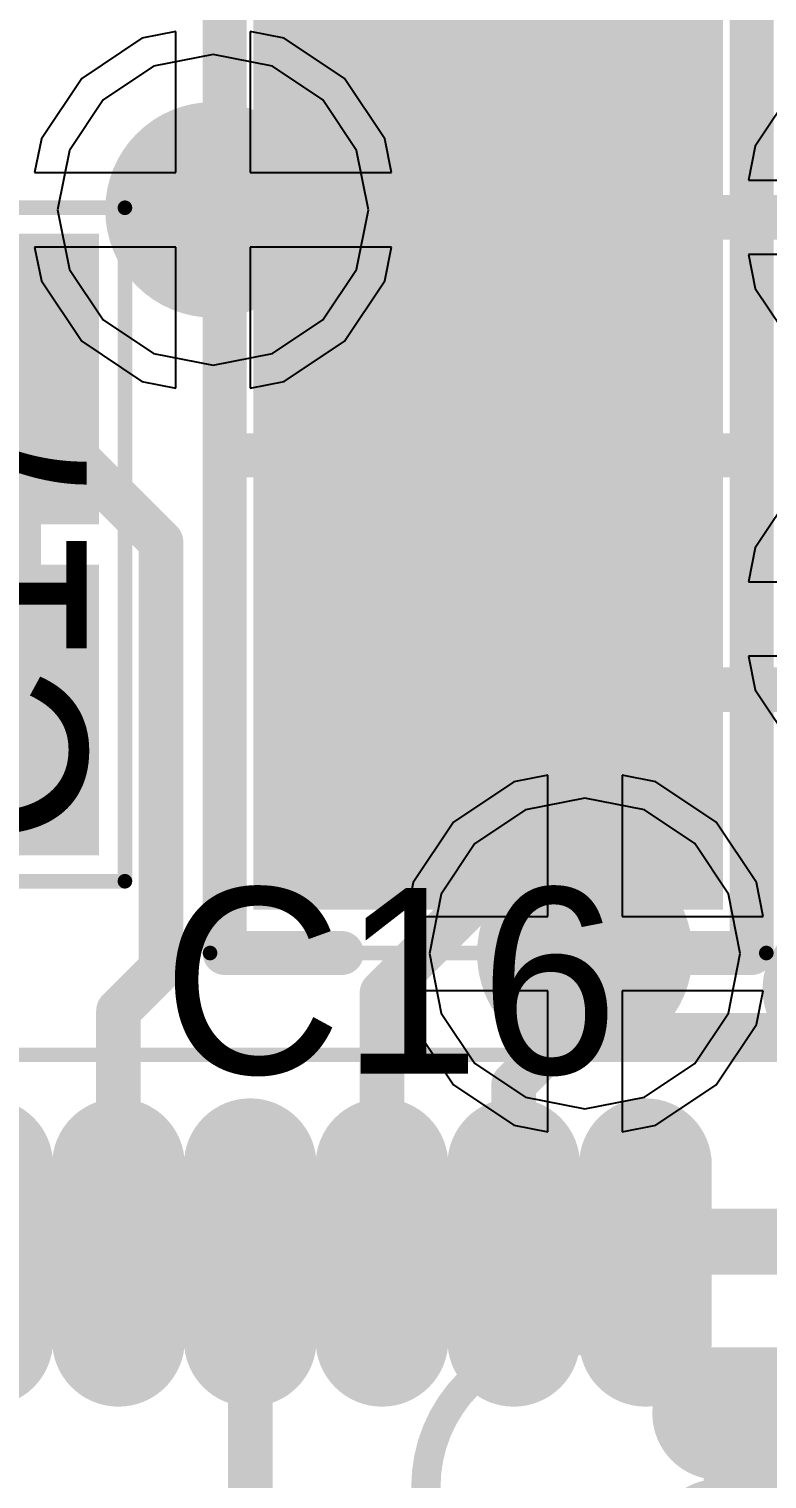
# Model space of a CAD drawing. Header units: millimetres. Extents: x 0.16 to 3.68, y 0.79 to 4.96.
# Drawn here: x 1.4753 to 1.5745, y 1.5293 to 1.7243 of the extents above; entities that cross this region are included whole.
import ezdxf

# ---------------------------------------------------------------- set-up
doc = ezdxf.new("R2010")
doc.units = ezdxf.units.MM
doc.header["$MEASUREMENT"] = 0
for name, color, linetype in [('BottomLayer', 5, 'Continuous'), ('KeepOutLayer', 6, 'Continuous'), ('Mechanical1', 6, 'Continuous'), ('Mechanical13', 56, 'Continuous'), ('Mechanical15', 56, 'Continuous'), ('MidLayer1', 16, 'Continuous'), ('MidLayer2', 76, 'Continuous'), ('MultiLayer', 9, 'Continuous'), ('TopLayer', 1, 'Continuous'), ('TopOverlay', 2, 'Continuous'), ('TopPaste', 8, 'Continuous'), ('TopSolder', 216, 'Continuous'), ('ViaHoleLayer', 16, 'Continuous')]:
    doc.layers.add(name, color=color, linetype=linetype)

# ---------------------------------------------------------------- blocks, each defined once
blk = doc.blocks.new('CAP_0805_2012_8')
at = {"layer": 'Mechanical13', "const_width": 0.00394}
for points in [[(0.04331, 0.02756), (-0.04331, 0.02756)], [(-0.04331, -0.02756), (-0.04331, 0.02756)], [(0.04331, -0.02756), (0.04331, 0.02756)], [(0.04331, -0.02756), (-0.04331, -0.02756)]]:
    blk.add_lwpolyline(points, dxfattribs=at)
at = {"layer": 'Mechanical13', "const_width": 0.00197}
for points in [[(-0.04429, 0.02756, 1), (-0.04232, 0.02756, 1)], [(-0.04429, 0.02756, 1), (-0.04232, 0.02756, 1)], [(0.04232, 0.02756, 1), (0.04429, 0.02756, 1)], [(0.04232, 0.02756, 1), (0.04429, 0.02756, 1)], [(-0.04429, -0.02756, 1), (-0.04232, -0.02756, 1)], [(-0.04429, -0.02756, 1), (-0.04232, -0.02756, 1)], [(0.04232, -0.02756, 1), (0.04429, -0.02756, 1)], [(0.04232, -0.02756, 1), (0.04429, -0.02756, 1)]]:
    blk.add_lwpolyline(points, format="xyb", close=True, dxfattribs=at)
at = {"layer": 'Mechanical15'}
for points, const_width in [([(0.06693, 0.0374), (-0.06693, 0.0374)], 0.00197), ([(-0.06693, -0.0374), (-0.06693, 0.0374)], 0.00197), ([(0.06693, -0.0374), (0.06693, 0.0374)], 0.00197), ([(0, -0.01969), (0, 0.01969)], 0.00394), ([(0.01969, 0), (-0.01969, 0)], 0.00394), ([(0.06693, -0.0374), (-0.06693, -0.0374)], 0.00197)]:
    blk.add_lwpolyline(points, dxfattribs=dict(at, const_width=const_width))
for points, const_width in [([(-0.06742, 0.0374, 1), (-0.06644, 0.0374, 1)], 0.000984), ([(-0.06742, 0.0374, 1), (-0.06644, 0.0374, 1)], 0.000984), ([(0.06644, 0.0374, 1), (0.06742, 0.0374, 1)], 0.000984), ([(0.06644, 0.0374, 1), (0.06742, 0.0374, 1)], 0.000984), ([(-0.00098, 0.01969, 1), (0.00098, 0.01969, 1)], 0.00197), ([(-0.02067, 0, 1), (-0.0187, 0, 1)], 0.00197), ([(0.0187, 0, 1), (0.02067, 0, 1)], 0.00197), ([(-0.00098, -0.01969, 1), (0.00098, -0.01969, 1)], 0.00197), ([(-0.06742, -0.0374, 1), (-0.06644, -0.0374, 1)], 0.000984), ([(-0.06742, -0.0374, 1), (-0.06644, -0.0374, 1)], 0.000984), ([(0.06644, -0.0374, 1), (0.06742, -0.0374, 1)], 0.000984), ([(0.06644, -0.0374, 1), (0.06742, -0.0374, 1)], 0.000984)]:
    blk.add_lwpolyline(points, format="xyb", close=True, dxfattribs=dict(at, const_width=const_width))
at = {"layer": 'TopLayer'}
for points in [[(-0.00591, -0.02756), (-0.00591, 0.02756), (-0.05709, -0.02756), (-0.05709, 0.02756)], [(0.05709, -0.02756), (0.05709, 0.02756), (0.00591, -0.02756), (0.00591, 0.02756)]]:
    blk.add_solid(points, dxfattribs=at)
at = {"layer": 'TopOverlay', "const_width": 0.00591}
for points in [[(-0.06693, 0.01969), (-0.06693, 0.03543)], [(0.06693, 0.03543), (-0.06693, 0.03543)], [(0, -0.03543), (0, 0.03543)], [(0.06693, 0.01969), (0.06693, 0.03543)], [(-0.06693, -0.03543), (-0.06693, -0.01969)], [(0.06693, -0.03543), (0.06693, -0.01969)], [(0.06693, -0.03543), (-0.06693, -0.03543)]]:
    blk.add_lwpolyline(points, dxfattribs=at)
at = {"layer": 'TopOverlay', "const_width": 0.00295}
for points in [[(-0.06841, 0.03543, 1), (-0.06545, 0.03543, 1)], [(-0.06841, 0.03543, 1), (-0.06545, 0.03543, 1)], [(-0.00148, 0.03543, 1), (0.00148, 0.03543, 1)], [(0.06545, 0.03543, 1), (0.06841, 0.03543, 1)], [(0.06545, 0.03543, 1), (0.06841, 0.03543, 1)], [(-0.06841, 0.01969, 1), (-0.06545, 0.01969, 1)], [(0.06545, 0.01969, 1), (0.06841, 0.01969, 1)], [(-0.06841, -0.01969, 1), (-0.06545, -0.01969, 1)], [(0.06545, -0.01969, 1), (0.06841, -0.01969, 1)], [(-0.06841, -0.03543, 1), (-0.06545, -0.03543, 1)], [(-0.06841, -0.03543, 1), (-0.06545, -0.03543, 1)], [(-0.00148, -0.03543, 1), (0.00148, -0.03543, 1)], [(0.06545, -0.03543, 1), (0.06841, -0.03543, 1)], [(0.06545, -0.03543, 1), (0.06841, -0.03543, 1)]]:
    blk.add_lwpolyline(points, format="xyb", close=True, dxfattribs=at)
at = {"layer": 'TopPaste'}
for points in [[(-0.00591, -0.02756), (-0.00591, 0.02756), (-0.05709, -0.02756), (-0.05709, 0.02756)], [(0.05709, -0.02756), (0.05709, 0.02756), (0.00591, -0.02756), (0.00591, 0.02756)]]:
    blk.add_solid(points, dxfattribs=at)
at = {"layer": 'TopSolder'}
for points in [[(-0.00191, -0.03156), (-0.00191, 0.03156), (-0.06109, -0.03156), (-0.06109, 0.03156)], [(0.06109, -0.03156), (0.06109, 0.03156), (0.00191, -0.03156), (0.00191, 0.03156)]]:
    blk.add_solid(points, dxfattribs=at)
blk = doc.blocks.new('____24')
at = {"layer": 'Mechanical13', "const_width": 0.00394}
blk.add_lwpolyline([(-0.07874, -0.07874), (-0.07874, 0.07874)], dxfattribs=at)
at = {"layer": 'Mechanical13'}
for points, const_width in [([(-0.02362, 0.04331, 1), (-0.06299, 0.04331, 1)], 0.00394), ([(-0.06398, 0.04331, 1), (-0.06201, 0.04331, 1)], 0.00197)]:
    blk.add_lwpolyline(points, format="xyb", close=True, dxfattribs=dict(at, const_width=const_width))
at = {"layer": 'Mechanical15', "const_width": 0.00197}
blk.add_lwpolyline([(-0.10138, -0.10138), (-0.10138, 0.10138)], dxfattribs=at)
at = {"layer": 'TopLayer', "const_width": 0.00984}
for points in [[(-0.05315, 0.08661), (-0.05315, 0.06299)], [(-0.08661, 0.05315), (-0.06299, 0.05315)], [(-0.08661, 0.03543), (-0.06299, 0.03543)], [(-0.08661, 0.01772), (-0.06299, 0.01772)], [(-0.08661, 0), (-0.06299, 0)], [(-0.08661, -0.01772), (-0.06299, -0.01772)]]:
    blk.add_lwpolyline(points, dxfattribs=at)
at = {"layer": 'TopLayer', "const_width": 0.00492}
for points in [[(-0.05561, 0.06299, 1), (-0.05069, 0.06299, 1)], [(-0.08907, 0.05315, 1), (-0.08415, 0.05315, 1)], [(-0.06545, 0.05315, 1), (-0.06053, 0.05315, 1)], [(-0.08907, 0.03543, 1), (-0.08415, 0.03543, 1)], [(-0.06545, 0.03543, 1), (-0.06053, 0.03543, 1)], [(-0.08907, 0.01772, 1), (-0.08415, 0.01772, 1)], [(-0.06545, 0.01772, 1), (-0.06053, 0.01772, 1)], [(-0.08907, 0, 1), (-0.08415, 0, 1)], [(-0.06545, 0, 1), (-0.06053, 0, 1)], [(-0.08907, -0.01772, 1), (-0.08415, -0.01772, 1)], [(-0.06545, -0.01772, 1), (-0.06053, -0.01772, 1)]]:
    blk.add_lwpolyline(points, format="xyb", close=True, dxfattribs=at)
at = {"layer": 'TopOverlay', "const_width": 0.00984}
blk.add_lwpolyline([(-0.10531, 0.07874, 1), (-0.11516, 0.07874, 1)], format="xyb", close=True, dxfattribs=at)
at = {"layer": 'TopPaste', "const_width": 0.00984}
for points in [[(-0.05315, 0.08661), (-0.05315, 0.06299)], [(-0.08661, 0.05315), (-0.06299, 0.05315)], [(-0.08661, 0.03543), (-0.06299, 0.03543)], [(-0.08661, 0.01772), (-0.06299, 0.01772)], [(-0.08661, 0), (-0.06299, 0)], [(-0.08661, -0.01772), (-0.06299, -0.01772)]]:
    blk.add_lwpolyline(points, dxfattribs=at)
at = {"layer": 'TopPaste', "const_width": 0.00492}
for points in [[(-0.05561, 0.06299, 1), (-0.05069, 0.06299, 1)], [(-0.08907, 0.05315, 1), (-0.08415, 0.05315, 1)], [(-0.06545, 0.05315, 1), (-0.06053, 0.05315, 1)], [(-0.08907, 0.03543, 1), (-0.08415, 0.03543, 1)], [(-0.06545, 0.03543, 1), (-0.06053, 0.03543, 1)], [(-0.08907, 0.01772, 1), (-0.08415, 0.01772, 1)], [(-0.06545, 0.01772, 1), (-0.06053, 0.01772, 1)], [(-0.08907, 0, 1), (-0.08415, 0, 1)], [(-0.06545, 0, 1), (-0.06053, 0, 1)], [(-0.08907, -0.01772, 1), (-0.08415, -0.01772, 1)], [(-0.06545, -0.01772, 1), (-0.06053, -0.01772, 1)]]:
    blk.add_lwpolyline(points, format="xyb", close=True, dxfattribs=at)
at = {"layer": 'TopSolder', "const_width": 0.01784}
for points in [[(-0.05315, 0.08661), (-0.05315, 0.06299)], [(-0.03543, 0.08661), (-0.03543, 0.06299)], [(-0.08661, 0.05315), (-0.06299, 0.05315)], [(-0.08661, 0.03543), (-0.06299, 0.03543)], [(-0.08661, 0.01772), (-0.06299, 0.01772)], [(-0.08661, 0), (-0.06299, 0)], [(-0.08661, -0.01772), (-0.06299, -0.01772)], [(-0.08661, -0.03543), (-0.06299, -0.03543)]]:
    blk.add_lwpolyline(points, dxfattribs=at)
at = {"layer": 'TopSolder', "const_width": 0.00892}
for points in [[(-0.05761, 0.06299, 1), (-0.04869, 0.06299, 1)], [(-0.03989, 0.06299, 1), (-0.03097, 0.06299, 1)], [(-0.09107, 0.05315, 1), (-0.08215, 0.05315, 1)], [(-0.06745, 0.05315, 1), (-0.05853, 0.05315, 1)], [(-0.09107, 0.03543, 1), (-0.08215, 0.03543, 1)], [(-0.06745, 0.03543, 1), (-0.05853, 0.03543, 1)], [(-0.09107, 0.01772, 1), (-0.08215, 0.01772, 1)], [(-0.06745, 0.01772, 1), (-0.05853, 0.01772, 1)], [(-0.09107, 0, 1), (-0.08215, 0, 1)], [(-0.06745, 0, 1), (-0.05853, 0, 1)], [(-0.09107, -0.01772, 1), (-0.08215, -0.01772, 1)], [(-0.06745, -0.01772, 1), (-0.05853, -0.01772, 1)], [(-0.09107, -0.03543, 1), (-0.08215, -0.03543, 1)], [(-0.06745, -0.03543, 1), (-0.05853, -0.03543, 1)]]:
    blk.add_lwpolyline(points, format="xyb", close=True, dxfattribs=at)
blk = doc.blocks.new('OSCCC200X160X50_37')
at = {"layer": 'Mechanical1'}
for points, const_width in [([(-0.05315, -0.04528), (-0.05315, 0.04528)], 0.00197), ([(-0.05315, 0.04528), (0.05315, 0.04528)], 0.00197), ([(0.05315, -0.04528), (0.05315, 0.04528)], 0.00197), ([(-0.03937, -0.0315), (-0.03937, 0.0315)], 0.005), ([(-0.03937, 0.0315), (0.03937, 0.0315)], 0.005), ([(0.03937, -0.0315), (0.03937, 0.0315)], 0.005), ([(-0.03937, -0.0315), (0.03937, -0.0315)], 0.005), ([(-0.05315, -0.04528), (0.05315, -0.04528)], 0.00197)]:
    blk.add_lwpolyline(points, dxfattribs=dict(at, const_width=const_width))
for points, const_width in [([(-0.05364, 0.04528, 1), (-0.05266, 0.04528, 1)], 0.000984), ([(-0.05364, 0.04528, 1), (-0.05266, 0.04528, 1)], 0.000984), ([(0.05266, 0.04528, 1), (0.05364, 0.04528, 1)], 0.000984), ([(0.05266, 0.04528, 1), (0.05364, 0.04528, 1)], 0.000984), ([(-0.04062, 0.0315, 1), (-0.03812, 0.0315, 1)], 0.0025), ([(-0.04062, 0.0315, 1), (-0.03812, 0.0315, 1)], 0.0025), ([(0.03812, 0.0315, 1), (0.04062, 0.0315, 1)], 0.0025), ([(0.03812, 0.0315, 1), (0.04062, 0.0315, 1)], 0.0025), ([(-0.02165, -0.01772, 1), (-0.02953, -0.01772, 1)], 0.00787), ([(-0.0315, -0.01772, 1), (-0.02756, -0.01772, 1)], 0.00394), ([(-0.02362, -0.01772, 1), (-0.01969, -0.01772, 1)], 0.00394), ([(-0.04062, -0.0315, 1), (-0.03812, -0.0315, 1)], 0.0025), ([(-0.04062, -0.0315, 1), (-0.03812, -0.0315, 1)], 0.0025), ([(0.03812, -0.0315, 1), (0.04062, -0.0315, 1)], 0.0025), ([(0.03812, -0.0315, 1), (0.04062, -0.0315, 1)], 0.0025), ([(-0.05364, -0.04528, 1), (-0.05266, -0.04528, 1)], 0.000984), ([(-0.05364, -0.04528, 1), (-0.05266, -0.04528, 1)], 0.000984), ([(0.05266, -0.04528, 1), (0.05364, -0.04528, 1)], 0.000984), ([(0.05266, -0.04528, 1), (0.05364, -0.04528, 1)], 0.000984)]:
    blk.add_lwpolyline(points, format="xyb", close=True, dxfattribs=dict(at, const_width=const_width))
at = {"layer": 'TopLayer'}
for points in [[(-0.01063, 0.00669), (-0.01063, 0.0378), (-0.04567, 0.00669), (-0.04567, 0.0378)], [(0.04567, 0.00669), (0.04567, 0.0378), (0.01063, 0.00669), (0.01063, 0.0378)], [(-0.01063, -0.0378), (-0.01063, -0.00669), (-0.04567, -0.0378), (-0.04567, -0.00669)], [(0.04567, -0.0378), (0.04567, -0.00669), (0.01063, -0.0378), (0.01063, -0.00669)]]:
    blk.add_solid(points, dxfattribs=at)
at = {"layer": 'TopOverlay', "const_width": 0.005}
for points in [[(-0.00394, 0.0315), (0.00394, 0.0315)], [(-0.00394, -0.0315), (0.00394, -0.0315)]]:
    blk.add_lwpolyline(points, dxfattribs=at)
at = {"layer": 'TopOverlay'}
for points, const_width in [([(-0.00519, 0.0315, 1), (-0.00269, 0.0315, 1)], 0.0025), ([(0.00269, 0.0315, 1), (0.00519, 0.0315, 1)], 0.0025), ([(-0.06102, -0.02165, 1), (-0.0689, -0.02165, 1)], 0.00787), ([(-0.07087, -0.02165, 1), (-0.06693, -0.02165, 1)], 0.00394), ([(-0.06299, -0.02165, 1), (-0.05906, -0.02165, 1)], 0.00394), ([(-0.00519, -0.0315, 1), (-0.00269, -0.0315, 1)], 0.0025), ([(0.00269, -0.0315, 1), (0.00519, -0.0315, 1)], 0.0025)]:
    blk.add_lwpolyline(points, format="xyb", close=True, dxfattribs=dict(at, const_width=const_width))
at = {"layer": 'TopPaste'}
for points in [[(-0.01063, 0.00669), (-0.01063, 0.0378), (-0.04567, 0.00669), (-0.04567, 0.0378)], [(0.04567, 0.00669), (0.04567, 0.0378), (0.01063, 0.00669), (0.01063, 0.0378)], [(-0.01063, -0.0378), (-0.01063, -0.00669), (-0.04567, -0.0378), (-0.04567, -0.00669)], [(0.04567, -0.0378), (0.04567, -0.00669), (0.01063, -0.0378), (0.01063, -0.00669)]]:
    blk.add_solid(points, dxfattribs=at)
at = {"layer": 'TopSolder'}
for points in [[(-0.00663, 0.00269), (-0.00663, 0.0418), (-0.04967, 0.00269), (-0.04967, 0.0418)], [(0.04967, 0.00269), (0.04967, 0.0418), (0.00663, 0.00269), (0.00663, 0.0418)], [(-0.00663, -0.0418), (-0.00663, -0.00269), (-0.04967, -0.0418), (-0.04967, -0.00269)], [(0.04967, -0.0418), (0.04967, -0.00269), (0.00663, -0.0418), (0.00663, -0.00269)]]:
    blk.add_solid(points, dxfattribs=at)

msp = doc.modelspace()

# ---------------------------------------------------------------- linework, layer by layer
at = {"layer": 'BottomLayer'}
for p, q in [((1.495, 1.72399), (1.49044, 1.72308)), ((1.495, 1.705), (1.495, 1.72399)), ((1.50956, 1.72308), (1.505, 1.72399)), ((1.505, 1.72399), (1.505, 1.705)), ((1.49044, 1.72308), (1.48234, 1.71766)), ((1.51766, 1.71766), (1.50956, 1.72308)), ((1.48234, 1.71766), (1.47692, 1.70956)), ((1.52308, 1.70956), (1.51766, 1.71766)), ((1.57834, 1.71666), (1.57292, 1.70856)), ((1.47692, 1.70956), (1.47601, 1.705)), ((1.52399, 1.705), (1.52308, 1.70956)), ((1.57292, 1.70856), (1.57201, 1.704)), ((1.47601, 1.705), (1.495, 1.705)), ((1.505, 1.705), (1.52399, 1.705)), ((1.57201, 1.704), (1.591, 1.704)), ((1.495, 1.695), (1.47601, 1.695)), ((1.47601, 1.695), (1.47692, 1.69044)), ((1.495, 1.67601), (1.495, 1.695)), ((1.52399, 1.695), (1.505, 1.695)), ((1.505, 1.695), (1.505, 1.67601)), ((1.52308, 1.69044), (1.52399, 1.695)), ((1.591, 1.694), (1.57201, 1.694)), ((1.57201, 1.694), (1.57292, 1.68944)), ((1.47692, 1.69044), (1.48234, 1.68234)), ((1.51766, 1.68234), (1.52308, 1.69044)), ((1.57292, 1.68944), (1.57834, 1.68134)), ((1.48234, 1.68234), (1.49044, 1.67692)), ((1.50956, 1.67692), (1.51766, 1.68234)), ((1.49044, 1.67692), (1.495, 1.67601)), ((1.505, 1.67601), (1.50956, 1.67692)), ((1.54044, 1.62308), (1.53234, 1.61766)), ((1.545, 1.62399), (1.54044, 1.62308)), ((1.545, 1.605), (1.545, 1.62399)), ((1.55956, 1.62308), (1.555, 1.62399)), ((1.555, 1.62399), (1.555, 1.605)), ((1.56766, 1.61766), (1.55956, 1.62308)), ((1.53234, 1.61766), (1.52692, 1.60956)), ((1.57308, 1.60956), (1.56766, 1.61766)), ((1.52692, 1.60956), (1.52601, 1.605)), ((1.57399, 1.605), (1.57308, 1.60956)), ((1.52601, 1.605), (1.545, 1.605)), ((1.555, 1.605), (1.57399, 1.605)), ((1.545, 1.595), (1.52601, 1.595)), ((1.52601, 1.595), (1.52692, 1.59044)), ((1.545, 1.57601), (1.545, 1.595)), ((1.57399, 1.595), (1.555, 1.595)), ((1.555, 1.595), (1.555, 1.57601)), ((1.57308, 1.59044), (1.57399, 1.595)), ((1.52692, 1.59044), (1.53234, 1.58234)), ((1.56766, 1.58234), (1.57308, 1.59044)), ((1.53234, 1.58234), (1.54044, 1.57692)), ((1.55956, 1.57692), (1.56766, 1.58234)), ((1.54044, 1.57692), (1.545, 1.57601)), ((1.555, 1.57601), (1.55956, 1.57692))]:
    msp.add_line(p, q, dxfattribs=at)
at = {"layer": 'BottomLayer', "const_width": 0.0145}
for points in [[(1.49275, 1.7, 1), (1.50725, 1.7, 1)], [(1.54275, 1.6, 1), (1.55725, 1.6, 1)]]:
    msp.add_lwpolyline(points, format="xyb", close=True, dxfattribs=at)
at = {"layer": 'KeepOutLayer', "const_width": 0.01}
msp.add_lwpolyline([(2.341, 1.516, 1), (0.901, 1.516, 1)], format="xyb", close=True, dxfattribs=at)
at = {"layer": 'MidLayer1'}
for p, q in [((1.495, 1.72399), (1.49044, 1.72308)), ((1.495, 1.705), (1.495, 1.72399)), ((1.50956, 1.72308), (1.505, 1.72399)), ((1.505, 1.72399), (1.505, 1.705)), ((1.49044, 1.72308), (1.48234, 1.71766)), ((1.51766, 1.71766), (1.50956, 1.72308)), ((1.48234, 1.71766), (1.47692, 1.70956)), ((1.52308, 1.70956), (1.51766, 1.71766)), ((1.57834, 1.71666), (1.57292, 1.70856)), ((1.47692, 1.70956), (1.47601, 1.705)), ((1.52399, 1.705), (1.52308, 1.70956)), ((1.57292, 1.70856), (1.57201, 1.704)), ((1.47601, 1.705), (1.495, 1.705)), ((1.505, 1.705), (1.52399, 1.705)), ((1.57201, 1.704), (1.591, 1.704)), ((1.495, 1.695), (1.47601, 1.695)), ((1.47601, 1.695), (1.47692, 1.69044)), ((1.495, 1.67601), (1.495, 1.695)), ((1.52399, 1.695), (1.505, 1.695)), ((1.505, 1.695), (1.505, 1.67601)), ((1.52308, 1.69044), (1.52399, 1.695)), ((1.591, 1.694), (1.57201, 1.694)), ((1.57201, 1.694), (1.57292, 1.68944)), ((1.47692, 1.69044), (1.48234, 1.68234)), ((1.51766, 1.68234), (1.52308, 1.69044)), ((1.57292, 1.68944), (1.57834, 1.68134)), ((1.48234, 1.68234), (1.49044, 1.67692)), ((1.50956, 1.67692), (1.51766, 1.68234)), ((1.49044, 1.67692), (1.495, 1.67601)), ((1.505, 1.67601), (1.50956, 1.67692)), ((1.54044, 1.62308), (1.53234, 1.61766)), ((1.545, 1.62399), (1.54044, 1.62308)), ((1.545, 1.605), (1.545, 1.62399)), ((1.55956, 1.62308), (1.555, 1.62399)), ((1.555, 1.62399), (1.555, 1.605)), ((1.56766, 1.61766), (1.55956, 1.62308)), ((1.53234, 1.61766), (1.52692, 1.60956)), ((1.57308, 1.60956), (1.56766, 1.61766)), ((1.52692, 1.60956), (1.52601, 1.605)), ((1.57399, 1.605), (1.57308, 1.60956)), ((1.52601, 1.605), (1.545, 1.605)), ((1.555, 1.605), (1.57399, 1.605)), ((1.545, 1.595), (1.52601, 1.595)), ((1.52601, 1.595), (1.52692, 1.59044)), ((1.545, 1.57601), (1.545, 1.595)), ((1.57399, 1.595), (1.555, 1.595)), ((1.555, 1.595), (1.555, 1.57601)), ((1.57308, 1.59044), (1.57399, 1.595)), ((1.52692, 1.59044), (1.53234, 1.58234)), ((1.56766, 1.58234), (1.57308, 1.59044)), ((1.53234, 1.58234), (1.54044, 1.57692)), ((1.55956, 1.57692), (1.56766, 1.58234)), ((1.54044, 1.57692), (1.545, 1.57601)), ((1.555, 1.57601), (1.55956, 1.57692))]:
    msp.add_line(p, q, dxfattribs=at)
at = {"layer": 'MidLayer1', "const_width": 0.0145}
for points in [[(1.49275, 1.7, 1), (1.50725, 1.7, 1)], [(1.54275, 1.6, 1), (1.55725, 1.6, 1)]]:
    msp.add_lwpolyline(points, format="xyb", close=True, dxfattribs=at)
at = {"layer": 'MidLayer2'}
for p, q in [((1.5, 1.7209), (1.492, 1.71931)), ((1.508, 1.71931), (1.5, 1.7209)), ((1.492, 1.71931), (1.48522, 1.71478)), ((1.51478, 1.71478), (1.508, 1.71931)), ((1.48522, 1.71478), (1.48069, 1.708)), ((1.51931, 1.708), (1.51478, 1.71478)), ((1.48069, 1.708), (1.4791, 1.7)), ((1.5209, 1.7), (1.51931, 1.708)), ((1.4791, 1.7), (1.48069, 1.692)), ((1.51931, 1.692), (1.5209, 1.7)), ((1.48069, 1.692), (1.48522, 1.68522)), ((1.51478, 1.68522), (1.51931, 1.692)), ((1.48522, 1.68522), (1.492, 1.68069)), ((1.508, 1.68069), (1.51478, 1.68522)), ((1.492, 1.68069), (1.5, 1.6791)), ((1.5, 1.6791), (1.508, 1.68069)), ((1.57834, 1.66266), (1.57292, 1.65456)), ((1.57292, 1.65456), (1.57201, 1.65)), ((1.57201, 1.65), (1.591, 1.65)), ((1.591, 1.64), (1.57201, 1.64)), ((1.57201, 1.64), (1.57292, 1.63544)), ((1.57292, 1.63544), (1.57834, 1.62734)), ((1.55, 1.6209), (1.542, 1.61931)), ((1.558, 1.61931), (1.55, 1.6209)), ((1.542, 1.61931), (1.53522, 1.61478)), ((1.56478, 1.61478), (1.558, 1.61931)), ((1.53522, 1.61478), (1.53069, 1.608)), ((1.56931, 1.608), (1.56478, 1.61478)), ((1.53069, 1.608), (1.5291, 1.6)), ((1.5709, 1.6), (1.56931, 1.608)), ((1.5291, 1.6), (1.53069, 1.592)), ((1.56931, 1.592), (1.5709, 1.6)), ((1.53069, 1.592), (1.53522, 1.58522)), ((1.56478, 1.58522), (1.56931, 1.592)), ((1.53522, 1.58522), (1.542, 1.58069)), ((1.558, 1.58069), (1.56478, 1.58522)), ((1.542, 1.58069), (1.55, 1.5791)), ((1.55, 1.5791), (1.558, 1.58069))]:
    msp.add_line(p, q, dxfattribs=at)
at = {"layer": 'MidLayer2', "const_width": 0.0145}
for points in [[(1.49275, 1.7, 1), (1.50725, 1.7, 1)], [(1.54275, 1.6, 1), (1.55725, 1.6, 1)]]:
    msp.add_lwpolyline(points, format="xyb", close=True, dxfattribs=at)
at = {"layer": 'MultiLayer', "const_width": 0.0145}
for points in [[(1.49275, 1.7, 1), (1.50725, 1.7, 1)], [(1.54275, 1.6, 1), (1.55725, 1.6, 1)]]:
    msp.add_lwpolyline(points, format="xyb", close=True, dxfattribs=at)
at = {"layer": 'TopLayer', "const_width": 0.006}
for points in [[(1.537, 1.6985), (1.5375, 1.699)], [(1.5375, 1.699), (1.596, 1.699)], [(1.47109, 1.67724), (1.493, 1.65534)], [(1.493, 1.598), (1.493, 1.65534)], [(1.537, 1.6355), (1.5865, 1.6355)], [(1.537, 1.609), (1.537, 1.6355)], [(1.52272, 1.59472), (1.537, 1.609)], [(1.48728, 1.59228), (1.493, 1.598)], [(1.52272, 1.5598), (1.52272, 1.59472)], [(1.48728, 1.5598), (1.48728, 1.59228)], [(1.54043, 1.58243), (1.547, 1.589)], [(1.547, 1.589), (1.63, 1.589)], [(1.54043, 1.5598), (1.54043, 1.58243)], [(1.505, 1.485), (1.505, 1.5598)], [(1.55815, 1.5598), (1.6308, 1.5598)]]:
    msp.add_lwpolyline(points, dxfattribs=at)
at = {"layer": 'TopLayer', "const_width": 0.003}
for points in [[(1.5355, 1.6985, 1), (1.5385, 1.6985, 1)], [(1.536, 1.699, 1), (1.539, 1.699, 1)], [(1.536, 1.699, 1), (1.539, 1.699, 1)], [(1.4915, 1.65534, 1), (1.4945, 1.65534, 1)], [(1.4915, 1.65534, 1), (1.4945, 1.65534, 1)], [(1.5355, 1.6355, 1), (1.5385, 1.6355, 1)], [(1.5355, 1.6355, 1), (1.5385, 1.6355, 1)], [(1.5355, 1.609, 1), (1.5385, 1.609, 1)], [(1.5355, 1.609, 1), (1.5385, 1.609, 1)], [(1.4915, 1.598, 1), (1.4945, 1.598, 1)], [(1.4915, 1.598, 1), (1.4945, 1.598, 1)], [(1.52122, 1.59472, 1), (1.52422, 1.59472, 1)], [(1.52122, 1.59472, 1), (1.52422, 1.59472, 1)], [(1.48578, 1.59228, 1), (1.48878, 1.59228, 1)], [(1.48578, 1.59228, 1), (1.48878, 1.59228, 1)], [(1.5455, 1.589, 1), (1.5485, 1.589, 1)], [(1.5455, 1.589, 1), (1.5485, 1.589, 1)], [(1.53893, 1.58243, 1), (1.54193, 1.58243, 1)], [(1.53893, 1.58243, 1), (1.54193, 1.58243, 1)], [(1.48578, 1.5598, 1), (1.48878, 1.5598, 1)], [(1.5035, 1.5598, 1), (1.5065, 1.5598, 1)], [(1.52122, 1.5598, 1), (1.52422, 1.5598, 1)], [(1.53893, 1.5598, 1), (1.54193, 1.5598, 1)], [(1.55665, 1.5598, 1), (1.55965, 1.5598, 1)]]:
    msp.add_lwpolyline(points, format="xyb", close=True, dxfattribs=at)
at = {"layer": 'ViaHoleLayer', "const_width": 0.00591}
for points in [[(1.49705, 1.7, 1), (1.50295, 1.7, 1)], [(1.54705, 1.6, 1), (1.55295, 1.6, 1)]]:
    msp.add_lwpolyline(points, format="xyb", close=True, dxfattribs=at)

# ---------------------------------------------------------------- block references
for name, p, rotation in [('CAP_0805_2012_8', (1.537, 1.667), 270), ('OSCCC200X160X50_37', (1.435, 1.655), 360), ('____24', (1.505, 1.485), 270)]:
    msp.add_blockref(name, p, dxfattribs=dict(rotation=rotation))

# ---------------------------------------------------------------- texts
at = {"layer": 'TopOverlay'}
msp.add_text('C17', height=0.025, rotation=90, dxfattribs=at).set_placement((1.483, 1.61437))
msp.add_text('C16', height=0.025, dxfattribs=at).set_placement((1.49317, 1.58383))

doc.saveas('drawing.dxf')
